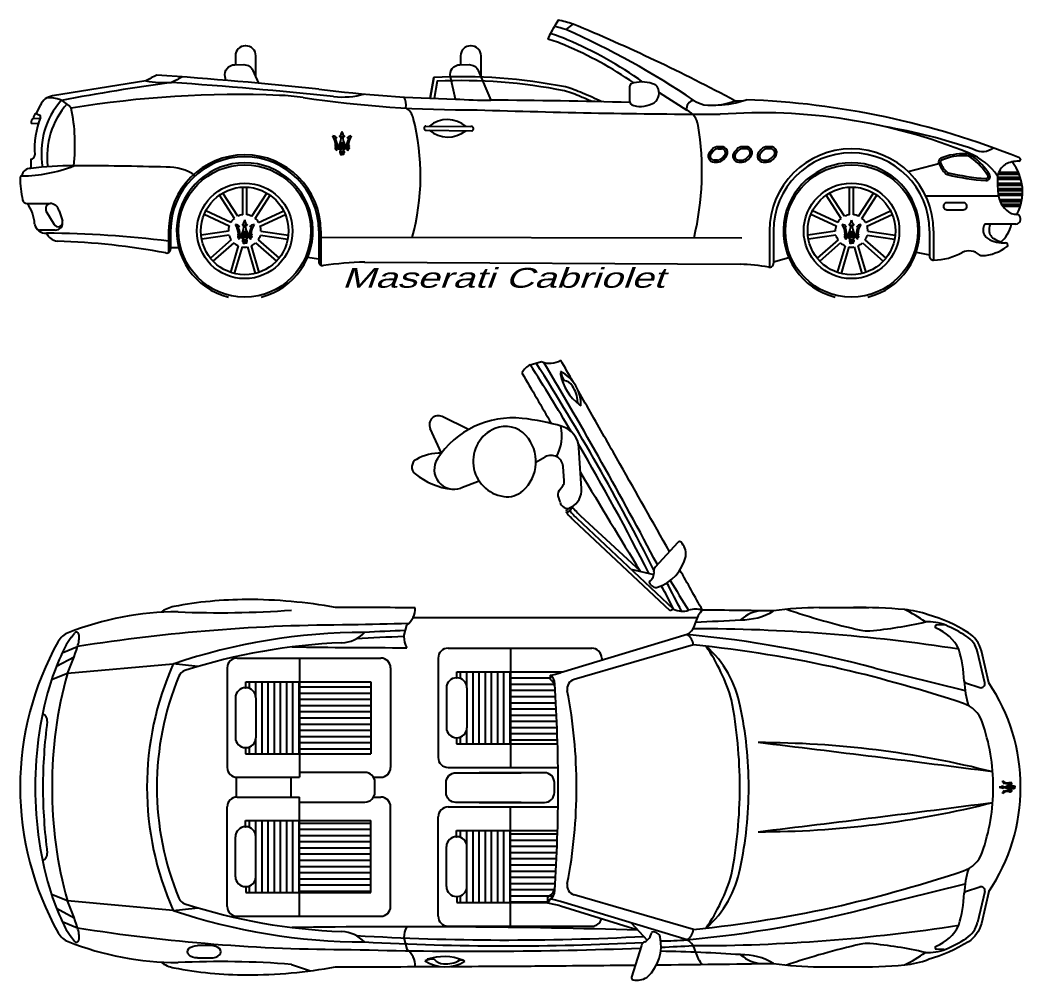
# Model space of a CAD drawing. Header units: millimetres. Extents: x 3916.07 to 3923.84, y 13081.45 to 13086.38.
# Drawn here: x 3916.07 to 3921.15, y 13081.45 to 13086.3 of the extents above; entities that cross this region are included whole.
import ezdxf

# ---------------------------------------------------------------- set-up
doc = ezdxf.new("R2010")
doc.units = ezdxf.units.MM
doc.layers.add('AUTOMOBILI', color=7, linetype='Continuous')
doc.layers.add('OMBRA', color=8, linetype='Continuous')
doc.layers.get('OMBRA').off()
doc.styles.add('MASERATI', font='', dxfattribs={"width": 1.5, "oblique": 20})
doc.styles.get('MASERATI').set_extended_font_data('Amaze')

# ---------------------------------------------------------------- blocks, each defined once
blk = doc.blocks.new('LOGO_MASERATI')
at = {"layer": 'AUTOMOBILI'}
for p, q in [((-0.64, -0.42), (-0.86, -0.42)), ((-0.51, -0.87), (0, -0.87)), ((-0.51, -0.88), (-0.51, -0.87)), ((-0.18, -0.42), (-0.41, -0.42)), ((-0.21, -1.23), (0, -1.23)), ((0.51, -0.87), (0, -0.87)), ((0.21, -1.23), (0, -1.23)), ((0.18, -0.42), (0.41, -0.42)), ((0.51, -0.88), (0.51, -0.87)), ((0.64, -0.42), (0.86, -0.42))]:
    blk.add_line(p, q, dxfattribs=at)
for points in [[(0, -0.49), (-0.94, -0.49), (-0.94, -0.55), (0, -0.55)], [(0, -0.77), (-0.94, -0.77), (-0.94, -0.83), (0, -0.83)], [(-0.85, -1.04), (-0.85, -0.87), (-0.64, -0.87)], [(0, -0.62), (-0.84, -0.62), (-0.84, -0.68), (0, -0.68)], [(0, -1.26), (-0.29, -1.26), (-0.29, -1.42), (0, -1.42)], [(0, -0.49), (0.94, -0.49), (0.94, -0.55), (0, -0.55)], [(0, -0.62), (0.84, -0.62), (0.84, -0.68), (0, -0.68)], [(0, -0.77), (0.94, -0.77), (0.94, -0.83), (0, -0.83)], [(0, -1.26), (0.29, -1.26), (0.29, -1.42), (0, -1.42)], [(0.85, -1.04), (0.85, -0.87), (0.64, -0.87)], [(0, -1.47), (-0.22, -1.47), (-0.22, -1.64), (0, -1.64)], [(0, -1.47), (0.22, -1.47), (0.22, -1.64), (0, -1.64)]]:
    blk.add_lwpolyline(points, dxfattribs=at)
for centre, radius, start, end in [((-0.99, 1.55), 0.995, 309.4494, 357.0973), ((0.99, 1.55), 0.995, 182.9027, 230.5506), ((-3.18, -0.43), 2.32, 0.119, 33.7705), ((-1.28, 0.21), 0.65, 25.1698, 87.6349), ((-2.44, -0.44), 1.8, 0.4007, 34.3845), ((-0.96, 0.12), 0.454, 53.1726, 89.3862), ((-2.82, 0.88), 2.74, 331.5314, 0), ((-0.53, 1.69), 0.923, 280.4418, 299.1273), ((2.82, 0.88), 2.74, 180, 208.4686), ((0.53, 1.69), 0.923, 240.8727, 259.5582), ((2.44, -0.44), 1.8, 145.6155, 179.5993), ((1.28, 0.21), 0.65, 92.3651, 154.8302), ((0.96, 0.12), 0.454, 90.6138, 126.8274), ((3.18, -0.43), 2.32, 146.2295, 179.881), ((-0.8, -0.89), 0.164, 252.1966, 5.8763), ((-0.49, -1.16), 0.28, 346.0741, 94.2612), ((-1.09, 0.21), 1.11, 324.798, 348.8001), ((1.09, 0.21), 1.11, 191.1999, 215.202), ((0.49, -1.16), 0.28, 85.7388, 193.9259), ((0.8, -0.89), 0.164, 174.1237, 287.8034)]:
    blk.add_arc(centre, radius, start, end, dxfattribs=at)
blk = doc.blocks.new('MAS_CABR_PIANTA')
at = {"layer": 'AUTOMOBILI'}
h = blk.add_hatch(dxfattribs=at)
h.set_pattern_fill('ANSI31', color=256, scale=0.25, angle=45, style=0)
h.set_pattern_definition([(90, (0.29417, 0.05), (-0.03125, 7e-18), [])])
h.paths.add_polyline_path([(-2.5754, 0.582), (-2.8464, 0.582), (-2.8464, 0.552, -0.414214), (-2.7964, 0.502), (-2.7964, 0.3, -0.414214), (-2.8464, 0.25), (-2.848, 0.25), (-2.848, 0.2184), (-2.5754, 0.2184)])
h = blk.add_hatch(dxfattribs=at)
h.set_pattern_fill('ANSI31', color=256, scale=0.25, angle=45, style=0)
h.set_pattern_definition([(90, (-0.771344, -2e-15), (-0.03125, 7e-18), [])])
h.paths.add_polyline_path([(-3.6409, 0.532), (-3.9119, 0.532), (-3.9119, 0.502, -0.414214), (-3.8619, 0.452), (-3.8619, 0.25, -0.414214), (-3.9119, 0.2), (-3.9135, 0.2), (-3.9135, 0.1684), (-3.6409, 0.1684)])
h = blk.add_hatch(dxfattribs=at)
h.set_pattern_fill('ANSI31', color=256, scale=0.25, angle=135, style=0)
h.set_pattern_definition([(180, (-0.771344, -2e-15), (-7e-18, -0.03125), [])])
h.paths.add_polyline_path([(-3.6409, 0.1684), (-3.2807, 0.1684), (-3.2807, 0.532), (-3.6409, 0.532)])
h = blk.add_hatch(dxfattribs=at)
h.set_pattern_fill('ANSI31', color=256, scale=0.25, angle=45, style=0)
h.set_pattern_definition([(270, (-0.771344, -1e-15), (-0.03125, -7e-18), [])])
h.paths.add_polyline_path([(-3.6409, -0.1684), (-3.9135, -0.1684), (-3.9135, -0.2), (-3.9119, -0.2, -0.414214), (-3.8619, -0.25), (-3.8619, -0.452, -0.414214), (-3.9119, -0.502), (-3.9119, -0.532), (-3.6409, -0.532)])
h = blk.add_hatch(dxfattribs=at)
h.set_pattern_fill('ANSI31', color=256, scale=0.25, angle=135, style=0)
h.set_pattern_definition([(180, (-0.771344, -1e-15), (-7e-18, 0.03125), [])])
h.paths.add_polyline_path([(-3.6409, -0.532), (-3.2807, -0.532), (-3.2807, -0.1684), (-3.6409, -0.1684)])
h = blk.add_hatch(dxfattribs=at)
h.set_pattern_fill('ANSI31', color=256, scale=0.25, angle=45, style=0)
h.set_pattern_definition([(270, (0.29417, -0.05), (-0.03125, -7e-18), [])])
h.paths.add_polyline_path([(-2.5754, -0.2184), (-2.848, -0.2184), (-2.848, -0.25), (-2.8464, -0.25, -0.414214), (-2.7964, -0.3), (-2.7964, -0.502, -0.414214), (-2.8464, -0.552), (-2.8464, -0.582), (-2.5754, -0.582)])
for p, q in [((-2.4764, 2.1332), (-2.4193, 2.1497)), ((-2.788, 1.8065), (-2.9206, 1.8715)), ((-2.925, 1.6872), (-2.9817, 1.8121)), ((-2.2176, 1.5086), (-2.2302, 1.7141)), ((-2.4477, 1.6408), (-2.401, 1.6675)), ((-2.3045, 1.5467), (-2.3102, 1.6196)), ((-2.7342, 1.5453), (-2.8264, 1.5107)), ((-2.3304, 1.4977), (-2.3116, 1.5225)), ((-2.2765, 1.3953), (-2.293, 1.3858)), ((-2.2652, 1.416), (-2.2925, 1.4003)), ((-2.2652, 1.416), (-2.2765, 1.3953)), ((-1.7696, 0.8899), (-2.2561, 1.3474)), ((-1.7531, 0.8994), (-2.2396, 1.3569)), ((-1.9199, 1.0904), (-2.2201, 1.3684)), ((-1.844, 1.1136), (-1.7294, 1.2372)), ((-1.9678, 1.1014), (-1.8521, 1.0749)), ((-1.7531, 0.8994), (-1.7696, 0.8899)), ((-1.0173, 0.9068), (-0.7669, 0.9068)), ((-3.1142, 0.7611), (-3.0999, 0.8187)), ((-3.0674, 0.857), (-1.6326, 0.857)), ((-0.3876, 0.8198), (-0.4246, 0.818)), ((-4.7929, 0.7579), (-4.7769, 0.7783)), ((-1.684, 0.7705), (-2.3235, 0.578)), ((-1.6523, 0.7184), (-2.2541, 0.5444)), ((-4.8395, 0.6779), (-4.7629, 0.7099)), ((-2.8914, 0.702), (-2.1657, 0.702)), ((-2.5754, 0.702), (-2.5754, 0.1)), ((-0.1812, 0.527), (-0.2179, 0.6833)), ((-4.8682, 0.611), (-4.7797, 0.6591)), ((-4.2791, 0.6221), (-4.8138, 0.5745)), ((-3.9569, 0.652), (-3.2312, 0.652)), ((-3.6409, 0.652), (-3.6409, 0.05)), ((-2.9414, 0.652), (-2.9414, 0.15)), ((-2.1157, 0.652), (-2.1157, 0.6405)), ((-4.8138, 0.5745), (-4.8943, 0.5418)), ((-4.0069, 0.602), (-4.0069, 0.1)), ((-3.1812, 0.602), (-3.1812, 0.1)), ((-2.8464, 0.582), (-2.3854, 0.582)), ((-2.8464, 0.552), (-2.8464, 0.582)), ((-2.3126, 0.5812), (-2.5754, 0.5812)), ((-2.3751, 0.5652), (-2.3751, 0.5462)), ((-0.7357, 0.6014), (-0.2803, 0.4888)), ((-3.9119, 0.532), (-3.2807, 0.532)), ((-3.9119, 0.502), (-3.9119, 0.532)), ((-3.2807, 0.532), (-3.2807, 0.1684)), ((-2.8495, 0.552), (-2.8464, 0.552)), ((-2.3751, 0.55), (-2.5754, 0.55)), ((-2.3527, 0.5187), (-2.5754, 0.5187)), ((-0.2783, 0.5264), (-0.2068, 0.5034)), ((-3.915, 0.502), (-3.9119, 0.502)), ((-2.8995, 0.502), (-2.8995, 0.3)), ((-2.7964, 0.502), (-2.7964, 0.3)), ((-2.3507, 0.4875), (-2.5754, 0.4875)), ((-3.965, 0.452), (-3.965, 0.25)), ((-3.8619, 0.452), (-3.8619, 0.25)), ((-2.3488, 0.4562), (-2.5754, 0.4562)), ((-2.347, 0.425), (-2.5754, 0.425)), ((-2.3453, 0.3937), (-2.5754, 0.3937)), ((-2.3438, 0.3625), (-2.5754, 0.3625)), ((-2.3424, 0.3312), (-2.5754, 0.3312)), ((-2.3411, 0.3), (-2.5754, 0.3)), ((-2.34, 0.2687), (-2.5754, 0.2687)), ((-2.8495, 0.25), (-2.8464, 0.25)), ((-2.848, 0.25), (-2.848, 0.2184)), ((-2.848, 0.2184), (-2.3384, 0.2184)), ((-2.3389, 0.2375), (-2.5754, 0.2375)), ((-3.915, 0.2), (-3.9119, 0.2)), ((-3.9135, 0.2), (-3.9135, 0.1684)), ((-3.9135, 0.1684), (-3.2807, 0.1684)), ((-2.8914, 0.1), (-2.3359, 0.1)), ((-3.9569, 0.05), (-3.6409, 0.05)), ((-3.6829, -0.05), (-3.6829, 0.05)), ((-3.2675, 0.05), (-3.2312, 0.05)), ((-3.9569, -0.05), (-3.6409, -0.05)), ((-3.6409, -0.652), (-3.6409, -0.05)), ((-3.2675, -0.05), (-3.2312, -0.05)), ((-4.0069, -0.602), (-4.0069, -0.1)), ((-3.1812, -0.602), (-3.1812, -0.1)), ((-2.8914, -0.1), (-2.3359, -0.1)), ((-2.5754, -0.702), (-2.5754, -0.1)), ((-2.9414, -0.652), (-2.9414, -0.15)), ((-3.915, -0.2), (-3.9119, -0.2)), ((-3.9135, -0.1684), (-3.2807, -0.1684)), ((-3.9135, -0.2), (-3.9135, -0.1684)), ((-3.2807, -0.532), (-3.2807, -0.1684)), ((-3.965, -0.452), (-3.965, -0.25)), ((-3.8619, -0.452), (-3.8619, -0.25)), ((-2.8495, -0.25), (-2.8464, -0.25)), ((-2.848, -0.2184), (-2.3384, -0.2184)), ((-2.848, -0.25), (-2.848, -0.2184)), ((-2.3389, -0.2375), (-2.5754, -0.2375)), ((-2.8995, -0.502), (-2.8995, -0.3)), ((-2.7964, -0.502), (-2.7964, -0.3)), ((-2.34, -0.2687), (-2.5754, -0.2687)), ((-2.3411, -0.3), (-2.5754, -0.3)), ((-2.3424, -0.3312), (-2.5754, -0.3312)), ((-2.3438, -0.3625), (-2.5754, -0.3625)), ((-2.3453, -0.3937), (-2.5754, -0.3937)), ((-2.347, -0.425), (-2.5754, -0.425)), ((-2.3488, -0.4562), (-2.5754, -0.4562)), ((-3.915, -0.502), (-3.9119, -0.502)), ((-3.9119, -0.502), (-3.9119, -0.532)), ((-2.3507, -0.4875), (-2.5754, -0.4875)), ((-0.7357, -0.6014), (-0.2803, -0.4888)), ((-0.2783, -0.5264), (-0.2068, -0.5034)), ((-4.8138, -0.5745), (-4.8943, -0.5418)), ((-3.9119, -0.532), (-3.2807, -0.532)), ((-2.8495, -0.552), (-2.8464, -0.552)), ((-2.8464, -0.552), (-2.8464, -0.582)), ((-2.3527, -0.5187), (-2.5754, -0.5187)), ((-2.3608, -0.55), (-2.5754, -0.55)), ((-2.3874, -0.5853), (-2.3874, -0.5539)), ((-1.6523, -0.7184), (-2.2541, -0.5444)), ((-0.1812, -0.527), (-0.2179, -0.6833)), ((-4.2791, -0.6221), (-4.8138, -0.5745)), ((-2.8464, -0.582), (-2.3854, -0.582)), ((-2.3849, -0.5812), (-2.5754, -0.5812)), ((-2.3874, -0.5853), (-2.3751, -0.5652)), ((-1.9328, -0.7216), (-2.3237, -0.6006)), ((-1.684, -0.7705), (-2.3235, -0.578)), ((-4.8682, -0.611), (-4.7797, -0.6591)), ((-3.9569, -0.652), (-3.2312, -0.652)), ((-4.8395, -0.6779), (-4.7629, -0.7099)), ((-2.8914, -0.702), (-2.1657, -0.702)), ((-1.9663, -0.6855), (-1.8854, -0.7726)), ((-4.7929, -0.7579), (-4.7769, -0.7783)), ((-3.1142, -0.7611), (-3.0999, -0.8187)), ((-4.0897, -0.7998), (-4.1569, -0.7998)), ((-1.9149, -0.7989), (-1.9647, -0.9599)), ((-4.1569, -0.8625), (-4.0901, -0.8625)), ((-0.3876, -0.8198), (-0.4246, -0.818)), ((-3.6811, -0.8946), (-3.5857, -0.9271)), ((-1.0173, -0.9068), (-0.7669, -0.9068))]:
    blk.add_line(p, q, dxfattribs=at)
for points in [[(-0.1606, 0.5269), (-0.1984, 0.6879, 0.196354), (-0.2642, 0.7803, 0.07245), (-0.4664, 0.8705)], [(-3.6409, -0.075), (-3.3108, -0.075, 0.414214), (-3.2608, -0.025), (-3.2608, 0.025, 0.414214), (-3.3108, 0.075), (-3.6409, 0.075)], [(-2.5214, -0.077), (-2.8515, -0.077, -0.414214), (-2.9015, -0.027), (-2.9015, 0.023, -0.414214), (-2.8515, 0.073), (-2.5214, 0.073)], [(-2.7345, -0.077), (-2.4044, -0.077, 0.414214), (-2.3544, -0.027), (-2.3544, 0.023, 0.414214), (-2.4044, 0.073), (-2.7345, 0.073)], [(-0.1606, -0.5269), (-0.1984, -0.6879, -0.196354), (-0.2642, -0.7803, -0.07245), (-0.4664, -0.8705)]]:
    blk.add_lwpolyline(points, format="xyb", dxfattribs=at)
blk.add_lwpolyline([(-3.9608, 0.0502), (-3.9608, -0.0502)], dxfattribs=at)
for centre, radius, start, end in [((-2.4324, 2.047), 0.0968, 117.0484, 152.2263), ((-13.3628, -4.7596), 12.8851, 30.58567, 32.34037), ((-13.3628, -4.7596), 12.9151, 26.96477, 32.30163), ((-2.3773, 2.24), 0.0996, 245.0204, 303.4305), ((-20.78, -8.8487), 21.4099, 27.76134, 30.89734), ((-167.09, -92.0879), 189.8168, 29.730607, 29.768945), ((32.3085, 22.2076), 40.2184, 210.0103, 210.43153), ((-2.3168, 2.0869), 0.00713, 135.3714, 193.441), ((-2.0703, 2.1354), 0.2583, 191.184, 231.9738), ((-2.2153, 2.1151), 0.1091, 188.5471, 213.6932), ((-2.4067, 1.9322), 0.1865, 357.8825, 63.3862), ((-2.3141, 1.9973), 0.0579, 29.1723, 81.9585), ((-2.3741, 1.946), 0.1362, 0.1364, 35.6991), ((-167.09, -92.0879), 189.8168, 29.62952, 29.7147), ((-2.205, 1.9561), 0.0344, 196.3501, 243.5156), ((-2.9405, 1.8308), 0.0453, 63.8988, 204.4247), ((-2.5656, 1.4128), 0.4522, 83.8075, 147.0958), ((-2.6389, 0.7375), 1.1317, 73.4031, 83.8075), ((-2.5852, 1.6459), 0.1798, 112.746, 261.956), ((-2.6012, 1.6839), 0.1385, 41.7971, 112.746), ((-2.5448, 1.7758), 0.2278, 332.0521, 12.112), ((-2.35, 1.7068), 0.12, 3.5076, 73.4031), ((-2.6453, 1.6446), 0.1976, 311.7514, 41.7971), ((-13.3628, -4.7596), 12.8851, 26.95295, 30.25479), ((-11.0722, -3.4282), 10.3677, 29.21623, 30), ((-2.929, 1.4354), 0.2519, 89.0903, 119.0732), ((-3.0298, 1.6167), 0.0443, 119.0732, 231.1184), ((-2.8614, 1.6042), 0.0998, 147.0958, 290.5492), ((-2.3708, 1.6148), 0.0608, 4.5143, 119.7562), ((-167.09, -92.0879), 189.8168, 29.433293, 29.586711), ((-2.8325, 1.8615), 0.3588, 231.1184, 263.572), ((32.3085, 22.2076), 40.2184, 210.84155, 211.67249), ((-2.3397, 1.5439), 0.0354, 322.7892, 4.5143), ((-2.5936, 1.5867), 0.12, 261.956, 311.7514), ((-2.3039, 1.4776), 0.0332, 142.7892, 208.134), ((-2.32, 1.5023), 0.1026, 299.5813, 3.5076), ((-2.3951, 1.4289), 0.0702, 9.2551, 28.134), ((-2.2882, 1.4463), 0.0381, 189.2551, 299.5813), ((-2.3556, 1.3952), 0.0633, 351.45, 4.5906), ((-1.8999, 1.7262), 0.52, 220.892, 226.7588), ((-1.8834, 1.7357), 0.52, 220.892, 226.7588), ((-1.8804, 1.7353), 0.5, 219.6817, 227.2011), ((-1.7221, 1.2304), 0.01, 43.1947, 137.1656), ((-1.78, 1.176), 0.0895, 356.656, 43.1947), ((-1.7207, 1.1725), 0.03, 347.0446, 356.656), ((-1.8994, 1.2136), 0.2135, 287.9764, 347.0446), ((-1.9084, 1.0834), 0.057, 307.8158, 6.4877), ((-1.822, 1.0932), 0.03, 137.1656, 186.4877), ((-167.09, -92.0879), 189.8168, 29.331038, 29.401049), ((-1.8704, 1.0344), 0.005, 127.8158, 203.2845), ((-1.8374, 1.0486), 0.0409, 203.2845, 240.2378), ((-2.9141, 0.3664), 1.2775, 24.6592, 30.6443), ((-20.78, -8.8487), 21.4099, 27.05303, 27.48512), ((6.4108, 6.0092), 9.5694, 211.25514, 212.31221), ((-1.8428, 1.0391), 0.03, 240.2378, 287.9764), ((-3.908, -0.9747), 1.9222, 90, 101.0402), ((-3.8991, -1.4698), 2.4173, 79.5481, 90.2116), ((-4.2548, -0.6233), 1.5088, 90, 111.5839), ((-4.2485, 0.7628), 0.1517, 100.494, 127.5105), ((-4.0436, 5.6811), 4.8002, 267.4776, 274.3307), ((-3.8231, -188.9091), 189.8168, 89.768945, 89.890573), ((-3.157, 0.9003), 0.0996, 305.0204, 3.4305), ((-1.7084, 0.9882), 0.0994, 243.2911, 288.5863), ((-1.6402, 0.7526), 0.146, 76.8437, 104.516), ((-1.5004, 0.7949), 0.146, 136.8437, 164.516), ((-3.8231, -188.9091), 189.8168, 89.222748, 89.331038), ((-1.296, 0.7153), 0.1759, 92.2203, 132.0821), ((-1.4057, 1.1461), 0.3004, 268.4332, 301.6199), ((-1.0173, -0.7127), 1.6195, 90, 98.1981), ((-0.0052, 4.3558), 3.6521, 251.2031, 257.305), ((-0.8055, -1.455), 2.3621, 84.695, 90.9355), ((-0.6439, 0.3506), 0.5494, 71.1469, 84.0627), ((-0.8379, 0.3507), 0.6012, 53.6012, 65.3374), ((-3.3811, -7.9481), 8.7676, 90, 99.06779), ((-2.7554, -20.5813), 21.4099, 90.89734, 91.67471), ((-1.7385, 0.8536), 0.0994, 303.2911, 348.5863), ((-2.0272, 10.3955), 9.5694, 272.31221, 273.67459), ((-0.9477, 2.8583), 2.0768, 275.1478, 282.9824), ((-0.4697, 0.5777), 0.2571, 69.2625, 92.5566), ((-0.4242, 0.81), 0.008, 92.8288, 248.7602), ((-0.3866, 0.7998), 0.02, 66.658, 92.8288), ((-0.675, 0.1315), 0.7479, 57.6586, 66.658), ((-4.7731, 0.6868), 0.1, 111.5839, 150.7974), ((-4.7674, 0.7709), 0.0121, 10.9303, 141.9731), ((-4.8905, 0.757), 0.136, 339.7501, 6.8359), ((-3.314, -2.2231), 3.0044, 90, 108.7386), ((-3.435, 0.8946), 0.1658, 272.6837, 316.9078), ((-2.588, -12.1133), 12.9151, 92.30163, 93.2224), ((-1.7281, 0.708), 0.0766, 7.8385, 54.7875), ((-2.2068, -4.9051), 5.6997, 75.0429, 84.7374), ((-1.6547, -7.9857), 8.786, 81.21194, 90), ((-0.7749, 0.9393), 0.15, 257.305, 275.1478), ((-0.5048, 0.6026), 0.2145, 26.1618, 68.7602), ((-0.3445, 0.6535), 0.13, 13.2228, 57.6586), ((-3.5444, 0), 1.5076, 150.7974, 180), ((-4.5239, 0.5476), 0.3415, 141.9731, 157.5546), ((-3.314, -2.2231), 2.9543, 92.1978, 107.8641), ((-2.588, -12.1133), 12.8851, 92.34037, 93.41727), ((-3.0175, 0.7561), 0.0968, 177.0484, 212.2263), ((-2.2862, -5.5438), 6.2942, 77.3157, 84.21963), ((-1.9407, 0.3113), 0.5337, 10.6536, 48.577), ((-2.4292, 0.1471), 1.0134, 16.8468, 33.8468), ((-3.3055, -0.0181), 1.6845, 155.5934, 160.5862), ((-5.8675, 1.0476), 1.1551, 335.8226, 343.0038), ((-3.1066, 40.9229), 40.2184, 269.18408, 270.0103), ((-2.8914, 0.652), 0.05, 90, 180), ((-2.1657, 0.652), 0.05, 0, 90), ((-0.9231, 0.5118), 0.6383, 2.1354, 16.8845), ((-2.8877, 0), 1.5242, 155.9097, 180), ((-4.6132, -3.1838), 3.8206, 83.1046, 84.9843), ((-3.9569, 0.602), 0.05, 90, 180), ((-3.2312, 0.602), 0.05, 0, 90), ((-2.8012, 0.0131), 2.0894, 164.4146, 180.3598), ((-2.8877, 0), 1.474, 157.6633, 180), ((-4.2049, 0.5412), 0.05, 107.8641, 157.6633), ((-2.4734, 1.0759), 0.52, 280.892, 286.7588), ((-2.4055, 0.5224), 0.0525, 0, 54.6709), ((-2.5721, -6.474), 7.2649, 71.68323, 76.72691), ((-3.1513, 0), 1.8252, 162.732, 180), ((-2.8495, 0.502), 0.05, 90, 180), ((-2.8464, 0.502), 0.05, 0, 90), ((-2.4146, 0.4967), 0.0633, 0, 51.45), ((-10.05, 0), 7.7147, 0, 3.88258), ((-2.2403, 0.4963), 0.05, 106.1299, 191.0343), ((-0.2753, 0.536), 0.01, 182.1354, 252.1213), ((0.3066, 0.5752), 0.5932, 183.8332, 196.0031), ((-0.2007, 0.5224), 0.02, 252.1213, 13.2228), ((-0.9446, 0), 0.9446, 360, 33.9062), ((-3.915, 0.452), 0.05, 90, 180), ((-3.9119, 0.452), 0.05, 0, 90), ((-4.7856, 0), 2.5432, 0, 11.0343), ((-3.8022, 0), 2.384, 0, 10.6547), ((-3.3419, 0), 1.9689, 0, 12.0185), ((-0.3361, 0.2804), 0.15, 19.4662, 71.6832), ((-4.961, 0.3326), 0.0461, 0, 60.2972), ((-2.4616, 0), 2.4757, 172.2804, 180), ((-1.1294, 0), 0.9914, 0, 19.4662), ((-2.8495, 0.3), 0.05, 180, 270), ((-2.8464, 0.3), 0.05, 270, 0), ((-3.915, 0.25), 0.05, 180, 270), ((-3.9119, 0.25), 0.05, 270, 0), ((-1.3259, -4.5991), 4.8242, 75.7822, 90), ((-16.3076, -124.7271), 125.8471, 82.619283, 83.162907), ((-2.8914, 0.15), 0.05, 180, 270), ((-3.9569, 0.1), 0.05, 180, 270), ((-3.2312, 0.1), 0.05, 270, 0), ((-10.05, 0), 7.7147, 356.11742, 0), ((-3.8022, 0), 2.384, 349.3453, 0), ((-3.3419, 0), 1.9689, 347.9815, 0), ((-1.1294, 0), 0.9914, 340.5338, 0), ((-0.9446, 0), 0.9446, 326.0938, 0), ((-3.5444, 0), 1.5076, 180, 209.2026), ((-3.1513, 0), 1.8252, 180, 197.268), ((-2.4616, 0), 2.4757, 180, 187.7196), ((-2.8012, -0.0131), 2.0894, 179.6402, 195.5854), ((-2.8877, 0), 1.5242, 180, 204.0903), ((-2.8877, 0), 1.474, 180, 202.3367), ((-3.9569, -0.1), 0.05, 90, 180), ((-3.2312, -0.1), 0.05, 0, 90), ((-4.7856, 0), 2.5432, 348.9657, 0), ((-2.8914, -0.15), 0.05, 90, 180), ((-1.3259, 4.5991), 4.8242, 270, 284.2178), ((-16.3076, 124.7271), 125.8471, 276.837093, 277.380717), ((-3.915, -0.25), 0.05, 90, 180), ((-3.9119, -0.25), 0.05, 0, 90), ((-2.8495, -0.3), 0.05, 90, 180), ((-2.8464, -0.3), 0.05, 0, 90), ((-4.961, -0.3326), 0.0461, 299.7028, 360), ((-0.3361, -0.2804), 0.15, 288.3168, 340.5338), ((-3.915, -0.452), 0.05, 180, 270), ((-3.9119, -0.452), 0.05, 270, 0), ((-1.9407, -0.3113), 0.5337, 311.423, 349.3464), ((-2.4292, -0.1471), 1.0134, 326.1532, 343.1532), ((-2.5721, 6.474), 7.2649, 283.27309, 288.31677), ((0.3066, -0.5752), 0.5932, 163.9969, 176.1668), ((-2.8495, -0.502), 0.05, 180, 270), ((-2.8464, -0.502), 0.05, 270, 0), ((-2.4146, -0.4967), 0.0633, 295.4094, 360), ((-2.2403, -0.4963), 0.05, 168.9657, 253.8701), ((-0.2007, -0.5224), 0.02, 346.7772, 107.8787), ((-3.3055, 0.0181), 1.6845, 199.4138, 204.4066), ((-2.4055, -0.5224), 0.0525, 305.3291, 360), ((-0.9231, -0.5118), 0.6383, 343.1155, 357.8646), ((-0.2753, -0.536), 0.01, 107.8787, 177.8646), ((-5.8675, -1.0476), 1.1551, 16.9962, 24.1774), ((-4.6132, 3.1838), 3.8206, 275.0157, 276.8954), ((-4.2049, -0.5412), 0.05, 202.3367, 252.1359), ((-3.314, 2.2231), 2.9543, 252.1359, 267.8022), ((-3.9569, -0.602), 0.05, 180, 270), ((-3.2312, -0.602), 0.05, 270, 0), ((-2.4715, -1.0782), 0.5, 72.7989, 80.3183), ((-2.4734, -1.0759), 0.52, 73.2412, 79.108), ((-2.2068, 4.9051), 5.6997, 275.2626, 284.9571), ((-2.2862, 5.5438), 6.2942, 275.78037, 282.6843), ((-3.314, 2.2231), 3.0044, 251.2614, 270), ((-2.8914, -0.652), 0.05, 180, 270), ((-4.5239, -0.5476), 0.3415, 202.4454, 218.0269), ((-4.8905, -0.757), 0.136, 353.1641, 20.2499), ((-3.3811, 7.9481), 8.7676, 260.93221, 270), ((-3.1066, -40.9229), 40.2184, 88.32751, 90.81592), ((-3.0175, -0.7561), 0.0968, 147.7737, 182.9516), ((-2.1657, -0.652), 0.05, 270, 345.4905), ((-1.6547, 7.9857), 8.786, 270, 278.78806), ((-0.5048, -0.6026), 0.2145, 291.2398, 333.8382), ((-0.3445, -0.6535), 0.13, 302.3414, 346.7772), ((-4.7731, -0.6868), 0.1, 209.2026, 248.4161), ((-3.435, -0.8946), 0.1658, 43.0922, 87.3163), ((-2.588, 12.1133), 12.8851, 266.58273, 273.04705), ((-1.921, -0.728), 0.057, 293.5123, 352.1842), ((-2.0293, -0.8009), 0.2135, 312.9554, 12.0236), ((-1.8596, -0.7364), 0.005, 96.7155, 172.1842), ((-1.8553, -0.7721), 0.0409, 59.7622, 96.7155), ((-1.8498, -0.7627), 0.03, 12.0236, 59.7622), ((-1.7281, -0.708), 0.0766, 305.2125, 352.1615), ((-4.2548, 0.6233), 1.5088, 248.4161, 270), ((-4.7674, -0.7709), 0.0121, 218.0269, 349.0697), ((-2.7554, 20.5813), 21.4099, 268.32529, 272.23866), ((-2.588, 12.1133), 12.9151, 266.7776, 273.03523), ((-1.8863, -0.8078), 0.03, 113.5123, 162.8344), ((-1.8029, 0.5014), 1.2775, 269.3557, 275.3408), ((-2.7554, 20.5813), 21.4099, 272.51488, 272.94697), ((-1.7385, -0.8536), 0.0994, 11.4137, 56.7089), ((-0.0052, -4.3558), 3.6521, 102.695, 108.7969), ((-0.7749, -0.9393), 0.15, 84.8522, 102.695), ((-0.9477, -2.8583), 2.0768, 77.0176, 84.8522), ((-0.4242, -0.81), 0.008, 111.2398, 267.1712), ((-0.675, -0.1315), 0.7479, 293.342, 302.3414), ((-3.157, -0.9003), 0.0996, 356.5695, 54.9796), ((-2.913, -1.1138), 0.2583, 68.0262, 108.816), ((-2.0272, -10.3955), 9.5694, 86.32541, 88.74486), ((-1.5004, -0.7949), 0.146, 195.484, 223.1563), ((-1.4057, -1.1461), 0.3004, 58.3801, 91.5668), ((-1.296, -0.7153), 0.1759, 227.9179, 267.7797), ((-0.8379, -0.3507), 0.6012, 294.6626, 306.3988), ((-0.4697, -0.5777), 0.2571, 267.4434, 290.7375), ((-0.3866, -0.7998), 0.02, 267.1712, 293.342), ((-4.2485, -0.7628), 0.1517, 232.4895, 259.506), ((-3.908, 0.9747), 1.9222, 258.9598, 270), ((-4.0436, -5.6811), 4.8002, 85.6693, 92.5224), ((-3.8991, 1.4698), 2.4173, 269.7884, 280.4519), ((-3.8231, 188.9091), 189.8168, 270.109427, 270.269393), ((-2.9679, -0.9781), 0.1091, 86.3068, 111.4529), ((-2.9052, -0.7209), 0.1865, 236.6138, 302.1175), ((-2.9942, -0.8761), 0.00713, 106.559, 164.6286), ((-2.9153, -0.8336), 0.0579, 218.0415, 270.8277), ((-2.9009, -0.756), 0.1362, 264.3009, 299.8636), ((-3.8231, 188.9091), 189.8168, 270.2853, 270.37048), ((-2.825, -0.9075), 0.0344, 56.4844, 103.6499), ((-2.5957, 9.4639), 10.3677, 270, 270.78377), ((-3.8231, 188.9091), 189.8168, 270.413289, 270.566707), ((-3.8231, 188.9091), 189.8168, 270.598951, 270.777252), ((-1.0173, 0.7127), 1.6195, 261.8019, 270), ((-0.8055, 1.455), 2.3621, 269.0645, 275.305), ((-0.6439, -0.3506), 0.5494, 275.9373, 288.8531), ((-1.9551, -0.9629), 0.01, 162.8344, 256.8053), ((-1.937, -0.8855), 0.0895, 256.8053, 303.344), ((-1.9043, -0.9352), 0.03, 303.344, 312.9554)]:
    blk.add_arc(centre, radius, start, end, dxfattribs=at)
at = {"layer": 'AUTOMOBILI', "extrusion": (0, 0, -1)}
blk.add_ellipse((-4.1569, -0.8311), major_axis=(0.0509, 0), ratio=0.616704, start_param=1.570796, end_param=4.712389, dxfattribs=at)
at = {"layer": 'AUTOMOBILI'}
blk.add_ellipse((-4.0901, -0.8311), major_axis=(-0.0509, 0), ratio=0.616704, start_param=1.570796, end_param=4.712389, dxfattribs=at)
at = {"layer": 'OMBRA', "xscale": 0.025, "yscale": 0.025, "zscale": 0.025, "rotation": 90}
blk.add_blockref('LOGO_MASERATI', (-0.0703, 0), dxfattribs=at)
blk = doc.blocks.new('MAS_CABR_LATO')
at = {"layer": 'AUTOMOBILI'}
for p, q in [((-1.4816, 1.3985), (-1.4993, 1.3668)), ((-1.4064, 1.3786), (-1.4429, 1.3511)), ((-1.5223, 1.3306), (-1.5337, 1.3026)), ((-3.5636, 1.0912), (-4.0353, 1.0154)), ((-2.1284, 1.0037), (-2.1093, 1.1093)), ((-1.1205, 1.0582), (-1.1205, 0.9934)), ((-0.9718, 1.0333), (-0.8315, 0.9432)), ((-4.0961, 0.9693), (-4.1173, 0.9268)), ((-0.5884, 0.9906), (-0.5493, 0.9906)), ((-4.1173, 0.9268), (-4.1006, 0.9192)), ((-4.1069, 0.8741), (-4.1423, 0.8765)), ((-4.0979, 0.9003), (-4.1291, 0.9024)), ((-2.1487, 0.8637), (-1.9218, 0.8616)), ((-2.1473, 0.8424), (-1.9172, 0.8389)), ((-0.7085, 0.7248), (-0.6964, 0.7387)), ((-0.674, 0.7491), (-0.656, 0.7491)), ((-0.6413, 0.7156), (-0.6539, 0.7018)), ((-4.1434, 0.6957), (-4.1448, 0.6495)), ((-0.6768, 0.6915), (-0.6937, 0.6917)), ((0.2861, 0.6333), (0.4404, 0.675)), ((0.854, 0.6964), (0.854, 0.694)), ((0.7395, 0.6199), (0.8468, 0.6199)), ((0.7435, 0.6299), (0.8426, 0.6299)), ((0.7368, 0.6053), (0.852, 0.6053)), ((0.7368, 0.5953), (0.8549, 0.5953)), ((0.7372, 0.5751), (0.8595, 0.5751)), ((0.7376, 0.5651), (0.8612, 0.5651)), ((-3.1164, 0.3971), (-3.1919, 0.5146)), ((-3.0996, 0.4079), (-3.1751, 0.5254)), ((-3.074, 0.4154), (-3.074, 0.5551)), ((-3.054, 0.4154), (-3.054, 0.5551)), ((-3.0284, 0.4079), (-2.9529, 0.5254)), ((-3.0116, 0.3971), (-2.9361, 0.5146)), ((-0.0524, 0.3971), (-0.1279, 0.5146)), ((-0.0356, 0.4079), (-0.1111, 0.5254)), ((-0.01, 0.4154), (-0.01, 0.5551)), ((0.01, 0.4154), (0.01, 0.5551)), ((0.0356, 0.4079), (0.1111, 0.5254)), ((0.0524, 0.3971), (0.1279, 0.5146)), ((0.742, 0.5091), (0.3752, 0.5091)), ((0.7386, 0.5478), (0.863, 0.5478)), ((0.7393, 0.5378), (0.8635, 0.5378)), ((0.7405, 0.5237), (0.8634, 0.5237)), ((0.7415, 0.5137), (0.8629, 0.5137)), ((-4.1628, 0.4721), (-4.047, 0.4726)), ((0.7464, 0.4924), (0.8605, 0.4924)), ((0.7503, 0.4824), (0.8586, 0.4824)), ((0.7568, 0.4695), (0.8556, 0.4695)), ((0.7633, 0.4595), (0.8528, 0.4595)), ((-4.0675, 0.4357), (-4.0255, 0.3657)), ((-4.0016, 0.4357), (-3.9847, 0.3842)), ((-3.1421, 0.3587), (-3.2693, 0.4168)), ((-3.1338, 0.3769), (-3.2609, 0.435)), ((-2.9942, 0.3769), (-2.8671, 0.435)), ((-2.9859, 0.3587), (-2.8587, 0.4168)), ((-0.0781, 0.3587), (-0.2053, 0.4168)), ((-0.0698, 0.3769), (-0.1969, 0.435)), ((0.0698, 0.3769), (0.1969, 0.435)), ((0.0781, 0.3587), (0.2053, 0.4168)), ((0.6675, 0.3598), (0.6652, 0.3454)), ((0.83, 0.3682), (0.6773, 0.3682)), ((0.6973, 0.3598), (0.6951, 0.3454)), ((-4.0212, 0.3379), (-4.0972, 0.3382)), ((-3.4481, 0.3341), (-3.4481, 0.2249)), ((-3.4381, 0.3341), (-3.4381, 0.2422)), ((-3.1459, 0.3324), (-3.2842, 0.3125)), ((-3.1431, 0.3126), (-3.2814, 0.2927)), ((-2.9849, 0.3126), (-2.8466, 0.2927)), ((-2.9821, 0.3324), (-2.8438, 0.3125)), ((-2.69, 0.3341), (-2.69, 0.1785)), ((-2.6799, 0.3341), (-2.6799, 0.1612)), ((-0.4141, 0.3341), (-0.4141, 0.1504)), ((-0.3941, 0.3341), (-0.3941, 0.1704)), ((-0.0819, 0.3324), (-0.2202, 0.3125)), ((-0.0791, 0.3126), (-0.2174, 0.2927)), ((0.0791, 0.3126), (0.2174, 0.2927)), ((0.0819, 0.3324), (0.2202, 0.3125)), ((0.394, 0.3341), (0.394, 0.2061)), ((0.414, 0.3341), (0.414, 0.1861)), ((-3.132, 0.2883), (-3.2376, 0.1968)), ((-3.1189, 0.2732), (-3.2245, 0.1817)), ((-3.0965, 0.2588), (-3.1359, 0.1247)), ((-3.0315, 0.2588), (-2.9921, 0.1247)), ((-3.0091, 0.2732), (-2.9035, 0.1817)), ((-2.996, 0.2883), (-2.8904, 0.1968)), ((-2.6799, 0.3022), (-0.5544, 0.2991)), ((-0.068, 0.2883), (-0.1736, 0.1968)), ((-0.0549, 0.2732), (-0.1605, 0.1817)), ((-0.0325, 0.2588), (-0.0719, 0.1247)), ((0.0325, 0.2588), (0.0719, 0.1247)), ((0.0549, 0.2732), (0.1605, 0.1817)), ((0.068, 0.2883), (0.1736, 0.1968)), ((-3.3973, 0.2488), (-3.4381, 0.2488)), ((-3.0773, 0.2532), (-3.1167, 0.1191)), ((-3.0507, 0.2532), (-3.0113, 0.1191)), ((-0.0133, 0.2532), (-0.0527, 0.1191)), ((0.0133, 0.2532), (0.0527, 0.1191)), ((0.3266, 0.2259), (0.394, 0.2132)), ((-2.7462, 0.2021), (-2.69, 0.1929)), ((-2.4584, 0.1767), (-0.5628, 0.1656)), ((-0.3159, 0.1978), (-0.3941, 0.1769))]:
    blk.add_line(p, q, dxfattribs=at)
for points in [[(-1.0535, 1.0858, 0.05606), (-1.4362, 1.2992, 0.03597), (-1.5223, 1.3306, 0.03597)], [(-1.0996, 1.0815, 0.051569), (-1.4482, 1.2717, 0.03748), (-1.5337, 1.3026, 0.03748)], [(-3.0083, 1.1105), (-3.0083, 1.2185, 0.414214), (-3.0583, 1.2685), (-3.0613, 1.2685, 0.414214), (-3.1113, 1.2185), (-3.1113, 1.1735)], [(-1.8709, 1.1105), (-1.8709, 1.2185, 0.414214), (-1.9209, 1.2685), (-1.924, 1.2685, 0.414214), (-1.974, 1.2185), (-1.974, 1.1735)], [(-3.1586, 1.094), (-3.1627, 1.1124, -0.478781), (-3.1144, 1.1735), (-3.0687, 1.1739, -0.303077), (-3.0223, 1.1434), (-2.9952, 1.0797)], [(-1.9998, 0.9999), (-2.0254, 1.1124, -0.478781), (-1.9771, 1.1735), (-1.9314, 1.1739, -0.303077), (-1.8849, 1.1434), (-1.8215, 0.9943)], [(-1.2616, 0.986, 0.01379), (-1.3586, 1.0298, 0.03748), (-1.4442, 1.0608, 0.061767), (-2.1093, 1.1093), (-2.1284, 1.0037)], [(-1.3108, 0.9871, 0.007962), (-1.3666, 1.0115, 0.037267), (-1.4489, 1.0413, 0.060216), (-2.0925, 1.0901), (-2.1082, 1.0029)]]:
    blk.add_lwpolyline(points, format="xyb", dxfattribs=at)
for points in [[(-0.656, 0.7591), (-0.6738, 0.7591, 0.246403), (-0.7041, 0.745), (-0.716, 0.7314, 0.640216), (-0.6938, 0.6817), (-0.677, 0.6815, 0.229126), (-0.6463, 0.6952), (-0.6339, 0.7089, 0.651144)], [(-0.656, 0.7491), (-0.674, 0.7491, 0.251751), (-0.6964, 0.7387), (-0.7085, 0.7248, 0.640216), (-0.6937, 0.6917), (-0.6768, 0.6915, 0.231532), (-0.6539, 0.7018), (-0.6413, 0.7156, 0.651144)], [(-0.5318, 0.7591), (-0.5495, 0.7591, 0.246403), (-0.5799, 0.745), (-0.5918, 0.7314, 0.640216), (-0.5695, 0.6817), (-0.5528, 0.6815, 0.229126), (-0.5221, 0.6952), (-0.5096, 0.7089, 0.651144)], [(-0.5318, 0.7491), (-0.5498, 0.7491, 0.251751), (-0.5722, 0.7387), (-0.5843, 0.7248, 0.640216), (-0.5694, 0.6917), (-0.5526, 0.6915, 0.231532), (-0.5296, 0.7018), (-0.517, 0.7156, 0.651144)], [(-0.4076, 0.7591), (-0.4253, 0.7591, 0.246403), (-0.4557, 0.745), (-0.4676, 0.7314, 0.640216), (-0.4453, 0.6817), (-0.4286, 0.6815, 0.229126), (-0.3979, 0.6952), (-0.3854, 0.7089, 0.651144)], [(-0.4076, 0.7491), (-0.4256, 0.7491, 0.251751), (-0.4479, 0.7387), (-0.46, 0.7248, 0.640216), (-0.4452, 0.6917), (-0.4284, 0.6915, 0.231532), (-0.4054, 0.7018), (-0.3928, 0.7156, 0.651144)], [(0.6091, 0.7126, 0.146215), (0.5766, 0.7236, 0.109933), (0.4513, 0.7006, 0.404082), (0.4404, 0.675, 0.119349), (0.4764, 0.6228, 0.123491), (0.485, 0.6183, 0.04115), (0.6781, 0.5879, 0.608925), (0.6966, 0.6182, 0.102717)], [(0.6033, 0.7044, 0.146215), (0.5762, 0.7136, 0.109933), (0.4552, 0.6914, 0.404082), (0.4497, 0.6786, 0.119349), (0.483, 0.6303, 0.123491), (0.4874, 0.628, 0.04115), (0.6788, 0.5979, 0.608925), (0.6881, 0.6131, 0.102717)], [(0.565, 0.4765), (0.4816, 0.4765, 1.011987), (0.482, 0.4409), (0.5646, 0.4409, 1.011987)]]:
    blk.add_lwpolyline(points, format="xyb", close=True, dxfattribs=at)
for centre, radius in [((-3.064, 0.3341), 0.3341), ((0, 0.3341), 0.3341), ((-3.064, 0.3341), 0.2413), ((0, 0.3341), 0.2413), ((-3.064, 0.3341), 0.2213), ((0, 0.3341), 0.2213)]:
    blk.add_circle(centre, radius, dxfattribs=at)
for centre, radius, start, end in [((-1.6206, 0.7198), 0.6928, 71.9916, 78.4279), ((-4.9147, -7.0724), 9.1504, 61.78371, 67.45496), ((-1.6874, 1.4561), 0.2082, 322.8532, 334.6268), ((-1.7586, 0.3305), 1.0683, 72.8062, 75.9497), ((-3.14, -2.4809), 4.1909, 55.9913, 66.1111), ((-1.5859, -2.5295), 4.1257, 117.7678, 118.6428), ((-5.2876, -24.1398), 25.3234, 84.1119, 85.97023), ((-1.8294, -10.5619), 11.7555, 97.84213, 100.59092), ((-3.46, 1.7418), 0.6587, 260.9578, 272.3164), ((-0.1025, -5.4515), 7.3351, 116.52348, 117.00797), ((-5.213, -24.1772), 25.3234, 84.1119, 85.97023), ((-1.0996, 1.0604), 0.021, 89.964, 186.0243), ((-1.0602, 0.9104), 0.1756, 67.4242, 102.9538), ((-1.0048, 1.0466), 0.0285, 26.7337, 65.0744), ((-3.0933, -4.2444), 5.267, 87.7798, 99.2477), ((-2.9299, -0.0872), 1.1065, 81.6278, 87.894), ((-1.8721, 7.5311), 6.5324, 262.80913, 268.87968), ((-2.5707, 1.4252), 0.415, 263.8502, 285.4351), ((-1.0313, 1.0302), 0.0596, 305.2844, 29.3212), ((-4.0239, 0.9372), 0.079, 98.258, 156.0413), ((-3.6889, 0.7271), 0.402, 138.5313, 190.21), ((-4.0507, 0.8636), 0.1432, 39.214, 94.6672), ((-3.6633, 0.7101), 0.3988, 138.321, 187.5224), ((-1.9223, 6.7337), 5.7884, 261.59056, 270.31661), ((-2.3207, 0.9717), 0.0715, 346.2468, 32.6271), ((-1.8243, 3.7239), 2.7297, 266.3124, 270.0578), ((-2.0622, -34.519), 35.5141, 88.47793, 89.61174), ((-1.0955, 0.9916), 0.0251, 175.9482, 260.3326), ((-1.0661, 1.099), 0.1363, 255.7273, 300.5203), ((-0.7914, 0.9524), 0.0411, 96.3067, 192.9221), ((-0.7126, 1.1163), 0.1486, 235.8852, 257.1268), ((-0.7038, 1.2826), 0.314, 262.3377, 291.57), ((-0.6736, 1.3568), 0.3867, 270, 291.3821), ((-0.6887, -3.1315), 4.1311, 68.1665, 87.8349), ((-4.1093, 0.9079), 0.0206, 113.1107, 195.3931), ((-4.104, 0.9105), 0.00935, 341.5044, 68.586), ((-4.8529, 0.7684), 0.9318, 353.4917, 11.4937), ((-2.2868, 0.8882), 0.0754, 11.5834, 61.8322), ((-0.5649, 39.9677), 39.0448, 268.0546, 269.85518), ((-0.8707, 0.8543), 0.0971, 7.5936, 66.1895), ((-0.4582, -1.8866), 2.8171, 68.0711, 94.1802), ((-4.1194, 0.8812), 0.0234, 114.4871, 191.4243), ((-3.7039, 0.7507), 0.4215, 158.164, 184.5044), ((-3.3486, 0.6121), 1.1724, 344.6092, 14.3806), ((-2.148, 0.853), 0.0107, 93.8756, 273.6337), ((-2.0401, 0.7514), 0.1447, 49.7371, 129.2059), ((-2.1819, 0.6344), 1.4265, 346.417, 9.3891), ((-2.0384, 0.9526), 0.1447, 229.7371, 308.5255), ((-1.9202, 0.8501), 0.0116, 284.76, 97.8771), ((-0.3049, -1.9329), 2.8328, 70.9896, 80.4376), ((-4.1456, 0.7171), 0.0215, 275.9144, 1.4821), ((-3.064, 0.3341), 0.3841, 0, 180), ((-0.6934, 0.7117), 0.02, 138.826, 269.3381), ((-0.6755, 0.7231), 0.0261, 86.7589, 143.2814), ((-0.656, 0.7291), 0.02, 317.7202, 90), ((0, 0.3341), 0.414, 0, 180), ((0, 0.3341), 0.3941, 0, 180), ((0.5657, 0.4306), 0.2832, 87.868, 112.962), ((0.5744, 0.6636), 0.05, 54.5939, 87.868), ((0.4766, 0.4359), 0.3136, 33.9116, 68.042), ((0.6113, 0.7265), 0.02, 63.8571, 70.9896), ((0.6609, 0.8276), 0.0926, 243.8571, 306.7402), ((-4.1903, 1.3201), 0.7081, 270, 291.8264), ((-3.9271, -1.1234), 1.7862, 90, 97.0016), ((-3.9271, -15.6836), 16.3464, 88.36437, 90), ((-3.064, 0.3341), 0.374, 0, 180), ((-3.064, 0.3341), 0.3441, 283.8479, 256.1521), ((-0.6759, 0.7201), 0.0286, 268.0776, 320.2221), ((0, 0.3341), 0.3441, 283.8479, 256.1521), ((0.4591, 0.6822), 0.01, 112.962, 200.973), ((0.5661, 0.7232), 0.1247, 200.973, 228.197), ((0.4258, 0.4546), 0.3065, 31.1352, 54.5939), ((0.8353, 0.5871), 0.1013, 125.8068, 166.4787), ((0.7819, 0.6612), 0.01, 116.1788, 125.8068), ((0.8476, 0.5276), 0.1589, 91.2017, 116.1788), ((0.6202, 0.5311), 0.2434, 332.1633, 38.3782), ((0.844, 0.6964), 0.01, 271.2017, 0), ((0.844, 0.694), 0.01, 0, 68.1665), ((-4.1888, 0.603), 0.00915, 99.4535, 183.4448), ((-4.1448, 0.6031), 0.0464, 90, 168.8654), ((-3.4526, 0.41), 0.2462, 55.5112, 91.8276), ((0.4897, 0.6377), 0.01, 228.197, 256.3565), ((0.7655, 1.7741), 1.1793, 256.3565, 265.782), ((0.6795, 0.6079), 0.01, 265.782, 31.1352), ((1.5648, 0.602), 0.8281, 179.3871, 186.4398), ((-3.6971, 0.6025), 0.5009, 180, 192.8861), ((0.8654, 0.5327), 0.1256, 190.8362, 241.1303), ((-4.1625, 0.4955), 0.0234, 191.7098, 269.1582), ((-4.3067, 0.3606), 0.1821, 2.607, 37.7785), ((-4.0405, 0.4448), 0.0285, 103.1466, 198.7532), ((-4.0485, 0.4244), 0.0482, 13.5031, 88.2907), ((-3.064, 0.3341), 0.082, 97.0086, 115.7187), ((-3.064, 0.3341), 0.082, 64.2813, 82.9914), ((0, 0.3341), 0.082, 97.0086, 115.7187), ((0, 0.3341), 0.082, 64.2813, 82.9914), ((0.8096, 0.4315), 0.01, 241.1303, 256.6198), ((0.8475, 0.591), 0.174, 256.6198, 266.0025), ((0.8347, 0.4075), 0.01, 65.6663, 86.0025), ((0.8283, 0.3932), 0.0256, 307.468, 65.6663), ((-4.069, 0.3789), 0.0567, 190.1986, 274.3951), ((-4.0061, 0.3773), 0.0225, 203.9128, 17.6553), ((-4.0196, 0.3742), 0.0363, 267.4778, 15.9504), ((-3.064, 0.3341), 0.082, 162.4631, 181.1733), ((-3.064, 0.3341), 0.082, 129.7358, 148.446), ((-3.064, 0.3341), 0.082, 31.554, 50.2642), ((-3.064, 0.3341), 0.082, 358.8267, 17.5369), ((0, 0.3341), 0.082, 162.4631, 181.1733), ((0, 0.3341), 0.082, 129.7358, 148.446), ((0, 0.3341), 0.082, 31.554, 50.2642), ((0, 0.3341), 0.082, 358.8267, 17.5369), ((0.6773, 0.3582), 0.01, 90, 171.0534), ((0.7072, 0.3582), 0.01, 90, 171.0534), ((0.6432, 0.4044), 0.1684, 309.3455, 347.5983), ((0.83, 0.3909), 0.0227, 270, 307.6031), ((-4.0963, 0.3658), 0.0276, 228.8688, 268.1422), ((-4.0941, -4.9261), 5.2485, 82.9296, 89.6784), ((-4.0043, 0.3472), 0.0653, 202.3936, 264.1093), ((-3.064, 0.3341), 0.082, 195.1904, 213.9005), ((-3.064, 0.3341), 0.082, 326.0995, 344.8096), ((0, 0.3341), 0.082, 195.1904, 213.9005), ((0, 0.3341), 0.082, 326.0995, 344.8096), ((0.7146, 0.3377), 0.05, 171.0534, 238.8835), ((0.7445, 0.3377), 0.05, 171.0534, 238.8835), ((-4.1158, -3.2387), 3.5225, 79.3, 88.2948), ((-3.064, 0.3341), 0.082, 227.9177, 246.6278), ((-3.064, 0.3341), 0.082, 293.3722, 312.0823), ((0, 0.3341), 0.082, 227.9177, 246.6278), ((0, 0.3341), 0.082, 293.3722, 312.0823), ((0.6513, 0.424), 0.215, 272.1678, 308.5661), ((0.7665, 0.4237), 0.1505, 238.8835, 274.4989), ((0.7964, 0.4237), 0.1505, 238.8835, 254.2298), ((0.7791, 0.2637), 0.01, 308.5661, 94.4989), ((-3.458, 0.2422), 0.02, 259.3, 360), ((-3.064, 0.3341), 0.082, 260.6449, 279.3551), ((0, 0.3341), 0.082, 260.6449, 279.3551), ((0.414, 0.2061), 0.02, 180, 271.6559), ((0.4054, 0.5061), 0.3201, 271.6559, 298.6296), ((0.5932, 0.1499), 0.0828, 50.4591, 114.6355), ((0.6587, 0.2291), 0.02, 230.4591, 272.1678), ((-2.67, 0.1785), 0.02, 180, 278.3154), ((-2.4111, -1.5923), 1.7696, 91.5299, 98.3154), ((-0.5951, -0.8659), 1.032, 80.0883, 88.2032), ((-0.4141, 0.1704), 0.02, 260.0883, 0)]:
    blk.add_arc(centre, radius, start, end, dxfattribs=at)
at = {"layer": 'AUTOMOBILI', "xscale": 0.03749999999999964, "yscale": 0.03749999999999964, "zscale": 0.03749999999999964}
for p in [(-2.5727, 0.7819), (-3.064, 0.3341), (0, 0.3341)]:
    blk.add_blockref('LOGO_MASERATI', p, dxfattribs=at)
at = {"layer": 'AUTOMOBILI', "style": 'MASERATI', "oblique": 20, "width": 1.5}
blk.add_text('Maserati Cabriolet', height=0.1, dxfattribs=at).set_placement((-2.5736, 0.0471))

msp = doc.modelspace()

# ---------------------------------------------------------------- block references
at = {"layer": 'AUTOMOBILI'}
for name, p in [('MAS_CABR_LATO', (3920.2679, 13084.9064)), ('MAS_CABR_PIANTA', (3921.122, 13082.4311))]:
    msp.add_blockref(name, p, dxfattribs=at)

doc.saveas('drawing.dxf')
